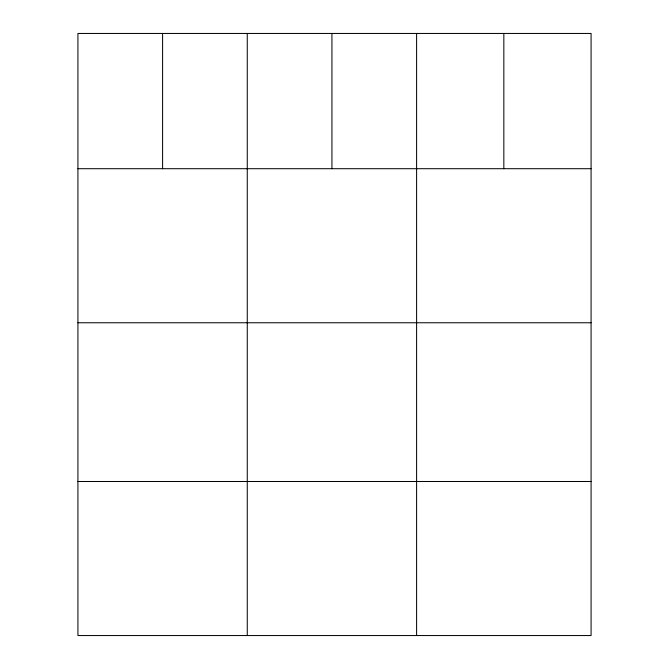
<?xml version="1.0" encoding="UTF-8"?>
<svg xmlns="http://www.w3.org/2000/svg" width="669" height="669" viewBox="0 0 669 669"><rect width="100%" height="100%" fill="white"/><g stroke="black" fill="none" stroke-linecap="round" stroke-linejoin="round"><path stroke-width="1" d="M591.078 168.705L591.078 635.55L77.922 635.55L77.922 33.45L591.078 33.45L591.078 168.705L77.922 168.705M77.922 322.767L591.078 322.767M77.922 481.496L591.078 481.496M503.841 33.45L503.841 168.705M416.603 33.45L416.603 635.55M331.933 33.45L331.933 168.705M247.262 33.45L247.262 635.55M162.592 33.45L162.592 168.705"/></g></svg>
